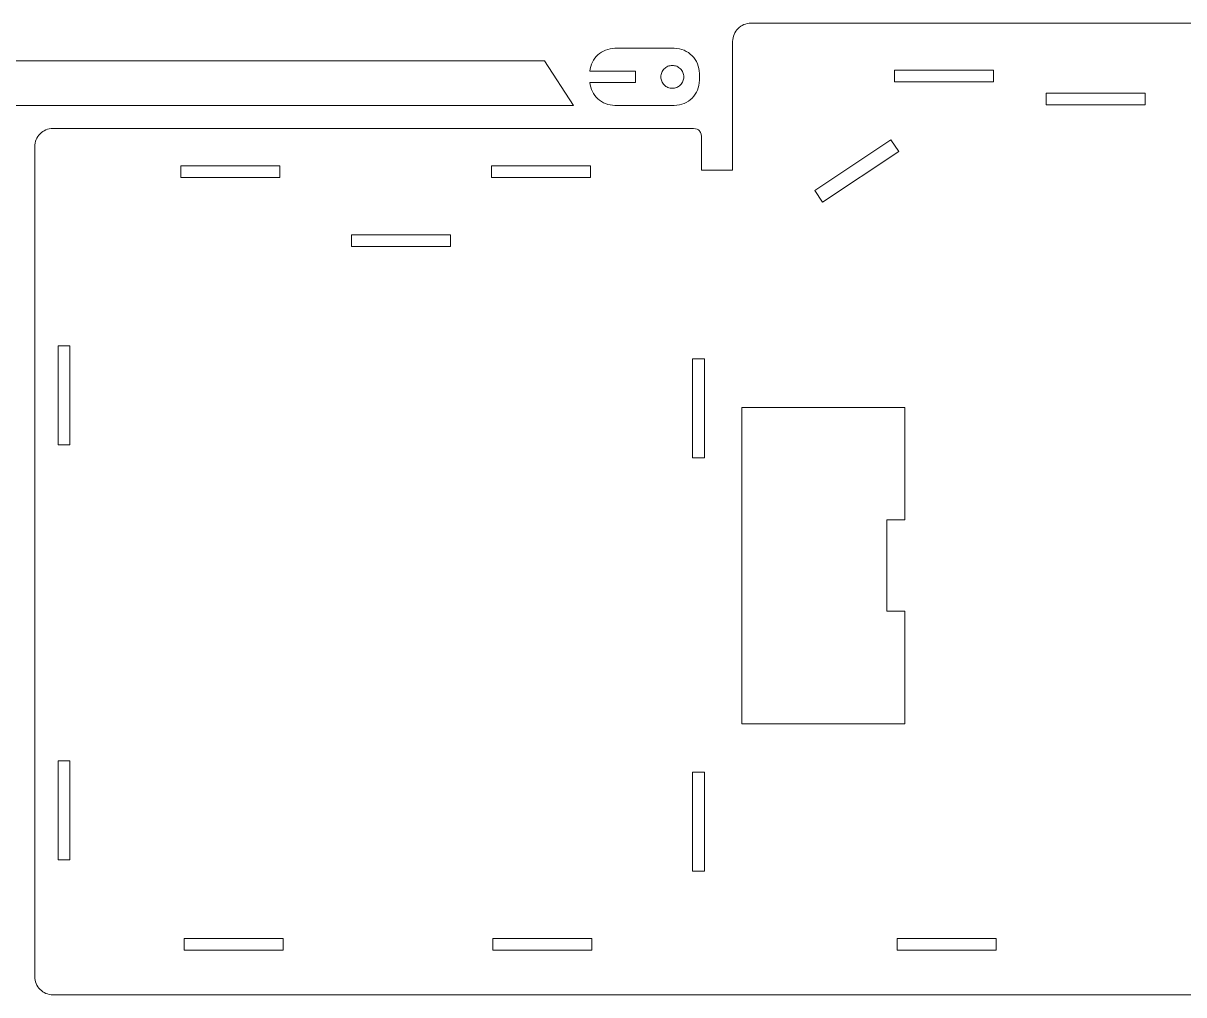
# Model space of a CAD drawing. Header units: millimetres. Extents: x -580 to 580, y -723 to 723.
# Drawn here: x -156.5 to 124.3, y -723.4 to -488.2 of the extents above; entities that cross this region are included whole.
import ezdxf

# ---------------------------------------------------------------- set-up
doc = ezdxf.new("R2010")
doc.units = ezdxf.units.MM
doc.header["$MEASUREMENT"] = 0
doc.layers.add('Camada 1', color=7, linetype='Continuous')

msp = doc.modelspace()

# ---------------------------------------------------------------- linework, layer by layer
at = {"layer": 'Camada 1', "color": 250, "lineweight": 9}
msp.add_open_spline([(19.5922, -488.1753), (19.5922, -488.1753), (189.637, -488.1753), (189.637, -488.1753), (189.637, -488.1753), (189.637, -488.1753), (190.0878, -488.1982), (190.0878, -488.1982), (190.0878, -488.1982), (190.0878, -488.1982), (190.5258, -488.2656), (190.5258, -488.2656), (190.5258, -488.2656), (190.5258, -488.2656), (190.949, -488.375), (190.949, -488.375), (190.949, -488.375), (190.949, -488.375), (191.355, -488.5244), (191.355, -488.5244), (191.355, -488.5244), (191.355, -488.5244), (191.7415, -488.7112), (191.7415, -488.7112), (191.7415, -488.7112), (191.7415, -488.7112), (192.1062, -488.9334), (192.1062, -488.9334), (192.1062, -488.9334), (192.1062, -488.9334), (192.4471, -489.1887), (192.4471, -489.1887), (192.4471, -489.1887), (192.4471, -489.1887), (192.7616, -489.4747), (192.7616, -489.4747), (192.7616, -489.4747), (192.7616, -489.4747), (193.0476, -489.7893), (193.0476, -489.7893), (193.0476, -489.7893), (193.0476, -489.7893), (193.3029, -490.1301), (193.3029, -490.1301), (193.3029, -490.1301), (193.3029, -490.1301), (193.5251, -490.4949), (193.5251, -490.4949), (193.5251, -490.4949), (193.5251, -490.4949), (193.7121, -490.8814), (193.7121, -490.8814), (193.7121, -490.8814), (193.7121, -490.8814), (193.8613, -491.2874), (193.8613, -491.2874), (193.8613, -491.2874), (193.8613, -491.2874), (193.9708, -491.7105), (193.9708, -491.7105), (193.9708, -491.7105), (193.9708, -491.7105), (194.0381, -492.1486), (194.0381, -492.1486), (194.0381, -492.1486), (194.0381, -492.1486), (194.0611, -492.5993), (194.0611, -492.5993), (194.0611, -492.5993), (194.0611, -492.5993), (194.0611, -718.9821), (194.0611, -718.9821), (194.0611, -718.9821), (194.0611, -718.9821), (194.0381, -719.433), (194.0381, -719.433), (194.0381, -719.433), (194.0381, -719.433), (193.9708, -719.8712), (193.9708, -719.8712), (193.9708, -719.8712), (193.9708, -719.8712), (193.8613, -720.2945), (193.8613, -720.2945), (193.8613, -720.2945), (193.8613, -720.2945), (193.7121, -720.7006), (193.7121, -720.7006), (193.7121, -720.7006), (193.7121, -720.7006), (193.5251, -721.0872), (193.5251, -721.0872), (193.5251, -721.0872), (193.5251, -721.0872), (193.3029, -721.452), (193.3029, -721.452), (193.3029, -721.452), (193.3029, -721.452), (193.0476, -721.7928), (193.0476, -721.7928), (193.0476, -721.7928), (193.0476, -721.7928), (192.7616, -722.1074), (192.7616, -722.1074), (192.7616, -722.1074), (192.7616, -722.1074), (192.4471, -722.3934), (192.4471, -722.3934), (192.4471, -722.3934), (192.4471, -722.3934), (192.1062, -722.6487), (192.1062, -722.6487), (192.1062, -722.6487), (192.1062, -722.6487), (191.7415, -722.8708), (191.7415, -722.8708), (191.7415, -722.8708), (191.7415, -722.8708), (191.355, -723.0577), (191.355, -723.0577), (191.355, -723.0577), (191.355, -723.0577), (190.949, -723.207), (190.949, -723.207), (190.949, -723.207), (190.949, -723.207), (190.5258, -723.3164), (190.5258, -723.3164), (190.5258, -723.3164), (190.5258, -723.3164), (190.0878, -723.3838), (190.0878, -723.3838), (190.0878, -723.3838), (190.0878, -723.3838), (189.637, -723.4066), (189.637, -723.4066), (189.637, -723.4066), (189.637, -723.4066), (-149.3006, -723.4066), (-149.3006, -723.4066), (-149.3006, -723.4066), (-149.3006, -723.4066), (-149.7513, -723.3838), (-149.7513, -723.3838), (-149.7513, -723.3838), (-149.7513, -723.3838), (-150.1894, -723.3164), (-150.1894, -723.3164), (-150.1894, -723.3164), (-150.1894, -723.3164), (-150.6125, -723.207), (-150.6125, -723.207), (-150.6125, -723.207), (-150.6125, -723.207), (-151.0184, -723.0577), (-151.0184, -723.0577), (-151.0184, -723.0577), (-151.0184, -723.0577), (-151.405, -722.8708), (-151.405, -722.8708), (-151.405, -722.8708), (-151.405, -722.8708), (-151.7698, -722.6487), (-151.7698, -722.6487), (-151.7698, -722.6487), (-151.7698, -722.6487), (-152.1106, -722.3934), (-152.1106, -722.3934), (-152.1106, -722.3934), (-152.1106, -722.3934), (-152.4252, -722.1074), (-152.4252, -722.1074), (-152.4252, -722.1074), (-152.4252, -722.1074), (-152.7112, -721.7928), (-152.7112, -721.7928), (-152.7112, -721.7928), (-152.7112, -721.7928), (-152.9665, -721.452), (-152.9665, -721.452), (-152.9665, -721.452), (-152.9665, -721.452), (-153.1887, -721.0872), (-153.1887, -721.0872), (-153.1887, -721.0872), (-153.1887, -721.0872), (-153.3755, -720.7006), (-153.3755, -720.7006), (-153.3755, -720.7006), (-153.3755, -720.7006), (-153.5249, -720.2945), (-153.5249, -720.2945), (-153.5249, -720.2945), (-153.5249, -720.2945), (-153.6343, -719.8712), (-153.6343, -719.8712), (-153.6343, -719.8712), (-153.6343, -719.8712), (-153.7017, -719.433), (-153.7017, -719.433), (-153.7017, -719.433), (-153.7017, -719.433), (-153.7246, -718.9821), (-153.7246, -718.9821), (-153.7246, -718.9821), (-153.7246, -718.9821), (-153.7246, -518.0864), (-153.7246, -518.0864), (-153.7246, -518.0864), (-153.7246, -518.0864), (-153.7017, -517.6356), (-153.7017, -517.6356), (-153.7017, -517.6356), (-153.7017, -517.6356), (-153.6343, -517.1973), (-153.6343, -517.1973), (-153.6343, -517.1973), (-153.6343, -517.1973), (-153.5249, -516.7741), (-153.5249, -516.7741), (-153.5249, -516.7741), (-153.5249, -516.7741), (-153.3755, -516.368), (-153.3755, -516.368), (-153.3755, -516.368), (-153.3755, -516.368), (-153.1887, -515.9814), (-153.1887, -515.9814), (-153.1887, -515.9814), (-153.1887, -515.9814), (-152.9665, -515.6166), (-152.9665, -515.6166), (-152.9665, -515.6166), (-152.9665, -515.6166), (-152.7112, -515.2757), (-152.7112, -515.2757), (-152.7112, -515.2757), (-152.7112, -515.2757), (-152.4252, -514.9612), (-152.4252, -514.9612), (-152.4252, -514.9612), (-152.4252, -514.9612), (-152.1106, -514.6752), (-152.1106, -514.6752), (-152.1106, -514.6752), (-152.1106, -514.6752), (-151.7698, -514.4198), (-151.7698, -514.4198), (-151.7698, -514.4198), (-151.7698, -514.4198), (-151.405, -514.1977), (-151.405, -514.1977), (-151.405, -514.1977), (-151.405, -514.1977), (-151.0184, -514.0109), (-151.0184, -514.0109), (-151.0184, -514.0109), (-151.0184, -514.0109), (-150.6125, -513.8616), (-150.6125, -513.8616), (-150.6125, -513.8616), (-150.6125, -513.8616), (-150.1894, -513.7522), (-150.1894, -513.7522), (-150.1894, -513.7522), (-150.1894, -513.7522), (-149.7513, -513.6848), (-149.7513, -513.6848), (-149.7513, -513.6848), (-149.7513, -513.6848), (-149.3006, -513.6619), (-149.3006, -513.6619), (-149.3006, -513.6619), (-149.3006, -513.6619), (5.1377, -513.6619), (5.1377, -513.6619), (5.1377, -513.6619), (5.1377, -513.6619), (5.6862, -513.6835), (5.6862, -513.6835), (5.6862, -513.6835), (5.6862, -513.6835), (6.1587, -513.7434), (6.1587, -513.7434), (6.1587, -513.7434), (6.1587, -513.7434), (6.5591, -513.8538), (6.5591, -513.8538), (6.5591, -513.8538), (6.5591, -513.8538), (6.7334, -513.9316), (6.7334, -513.9316), (6.7334, -513.9316), (6.7334, -513.9316), (6.8911, -514.0264), (6.8911, -514.0264), (6.8911, -514.0264), (6.8911, -514.0264), (7.0325, -514.1399), (7.0325, -514.1399), (7.0325, -514.1399), (7.0325, -514.1399), (7.1582, -514.2735), (7.1582, -514.2735), (7.1582, -514.2735), (7.1582, -514.2735), (7.2686, -514.4286), (7.2686, -514.4286), (7.2686, -514.4286), (7.2686, -514.4286), (7.3642, -514.6069), (7.3642, -514.6069), (7.3642, -514.6069), (7.3642, -514.6069), (7.4455, -514.8098), (7.4455, -514.8098), (7.4455, -514.8098), (7.4455, -514.8098), (7.5129, -515.0388), (7.5129, -515.0388), (7.5129, -515.0388), (7.5129, -515.0388), (7.6078, -515.581), (7.6078, -515.581), (7.6078, -515.581), (7.6078, -515.581), (7.6078, -523.7836), (7.6078, -523.7836), (7.6078, -523.7836), (7.6078, -523.7836), (15.1682, -523.7836), (15.1682, -523.7836), (15.1682, -523.7836), (15.1682, -523.7836), (15.1682, -492.5993), (15.1682, -492.5993), (15.1682, -492.5993), (15.1682, -492.5993), (15.1912, -492.1486), (15.1912, -492.1486), (15.1912, -492.1486), (15.1912, -492.1486), (15.2586, -491.7105), (15.2586, -491.7105), (15.2586, -491.7105), (15.2586, -491.7105), (15.368, -491.2874), (15.368, -491.2874), (15.368, -491.2874), (15.368, -491.2874), (15.5173, -490.8814), (15.5173, -490.8814), (15.5173, -490.8814), (15.5173, -490.8814), (15.7042, -490.4949), (15.7042, -490.4949), (15.7042, -490.4949), (15.7042, -490.4949), (15.9264, -490.1301), (15.9264, -490.1301), (15.9264, -490.1301), (15.9264, -490.1301), (16.1816, -489.7893), (16.1816, -489.7893), (16.1816, -489.7893), (16.1816, -489.7893), (16.4677, -489.4747), (16.4677, -489.4747), (16.4677, -489.4747), (16.4677, -489.4747), (16.7823, -489.1887), (16.7823, -489.1887), (16.7823, -489.1887), (16.7823, -489.1887), (17.1231, -488.9334), (17.1231, -488.9334), (17.1231, -488.9334), (17.1231, -488.9334), (17.4878, -488.7112), (17.4878, -488.7112), (17.4878, -488.7112), (17.4878, -488.7112), (17.8744, -488.5244), (17.8744, -488.5244), (17.8744, -488.5244), (17.8744, -488.5244), (18.2804, -488.375), (18.2804, -488.375), (18.2804, -488.375), (18.2804, -488.375), (18.7035, -488.2656), (18.7035, -488.2656), (18.7035, -488.2656), (18.7035, -488.2656), (19.1416, -488.1982), (19.1416, -488.1982), (19.1416, -488.1982), (19.1416, -488.1982), (19.5922, -488.1753), (19.5922, -488.1753), (19.5922, -488.1753), (19.5922, -488.1753), (19.5922, -488.1753), (19.5922, -488.1753)], degree=3, knots=[0, 0, 0, 0, 0.00980392, 0.00980392, 0.00980392, 0.00980392, 0.01960784, 0.01960784, 0.01960784, 0.01960784, 0.02941176, 0.02941176, 0.02941176, 0.02941176, 0.03921569, 0.03921569, 0.03921569, 0.03921569, 0.04901961, 0.04901961, 0.04901961, 0.04901961, 0.05882353, 0.05882353, 0.05882353, 0.05882353, 0.06862745, 0.06862745, 0.06862745, 0.06862745, 0.07843137, 0.07843137, 0.07843137, 0.07843137, 0.08823529, 0.08823529, 0.08823529, 0.08823529, 0.09803922, 0.09803922, 0.09803922, 0.09803922, 0.10784314, 0.10784314, 0.10784314, 0.10784314, 0.11764706, 0.11764706, 0.11764706, 0.11764706, 0.12745098, 0.12745098, 0.12745098, 0.12745098, 0.1372549, 0.1372549, 0.1372549, 0.1372549, 0.14705882, 0.14705882, 0.14705882, 0.14705882, 0.15686275, 0.15686275, 0.15686275, 0.15686275, 0.16666667, 0.16666667, 0.16666667, 0.16666667, 0.17647059, 0.17647059, 0.17647059, 0.17647059, 0.18627451, 0.18627451, 0.18627451, 0.18627451, 0.19607843, 0.19607843, 0.19607843, 0.19607843, 0.20588235, 0.20588235, 0.20588235, 0.20588235, 0.21568627, 0.21568627, 0.21568627, 0.21568627, 0.2254902, 0.2254902, 0.2254902, 0.2254902, 0.23529412, 0.23529412, 0.23529412, 0.23529412, 0.24509804, 0.24509804, 0.24509804, 0.24509804, 0.25490196, 0.25490196, 0.25490196, 0.25490196, 0.26470588, 0.26470588, 0.26470588, 0.26470588, 0.2745098, 0.2745098, 0.2745098, 0.2745098, 0.28431373, 0.28431373, 0.28431373, 0.28431373, 0.29411765, 0.29411765, 0.29411765, 0.29411765, 0.30392157, 0.30392157, 0.30392157, 0.30392157, 0.31372549, 0.31372549, 0.31372549, 0.31372549, 0.32352941, 0.32352941, 0.32352941, 0.32352941, 0.33333333, 0.33333333, 0.33333333, 0.33333333, 0.34313725, 0.34313725, 0.34313725, 0.34313725, 0.35294118, 0.35294118, 0.35294118, 0.35294118, 0.3627451, 0.3627451, 0.3627451, 0.3627451, 0.37254902, 0.37254902, 0.37254902, 0.37254902, 0.38235294, 0.38235294, 0.38235294, 0.38235294, 0.39215686, 0.39215686, 0.39215686, 0.39215686, 0.40196078, 0.40196078, 0.40196078, 0.40196078, 0.41176471, 0.41176471, 0.41176471, 0.41176471, 0.42156863, 0.42156863, 0.42156863, 0.42156863, 0.43137255, 0.43137255, 0.43137255, 0.43137255, 0.44117647, 0.44117647, 0.44117647, 0.44117647, 0.45098039, 0.45098039, 0.45098039, 0.45098039, 0.46078431, 0.46078431, 0.46078431, 0.46078431, 0.47058824, 0.47058824, 0.47058824, 0.47058824, 0.48039216, 0.48039216, 0.48039216, 0.48039216, 0.49019608, 0.49019608, 0.49019608, 0.49019608, 0.5, 0.5, 0.5, 0.5, 0.50980392, 0.50980392, 0.50980392, 0.50980392, 0.51960784, 0.51960784, 0.51960784, 0.51960784, 0.52941176, 0.52941176, 0.52941176, 0.52941176, 0.53921569, 0.53921569, 0.53921569, 0.53921569, 0.54901961, 0.54901961, 0.54901961, 0.54901961, 0.55882353, 0.55882353, 0.55882353, 0.55882353, 0.56862745, 0.56862745, 0.56862745, 0.56862745, 0.57843137, 0.57843137, 0.57843137, 0.57843137, 0.58823529, 0.58823529, 0.58823529, 0.58823529, 0.59803922, 0.59803922, 0.59803922, 0.59803922, 0.60784314, 0.60784314, 0.60784314, 0.60784314, 0.61764706, 0.61764706, 0.61764706, 0.61764706, 0.62745098, 0.62745098, 0.62745098, 0.62745098, 0.6372549, 0.6372549, 0.6372549, 0.6372549, 0.64705882, 0.64705882, 0.64705882, 0.64705882, 0.65686275, 0.65686275, 0.65686275, 0.65686275, 0.66666667, 0.66666667, 0.66666667, 0.66666667, 0.67647059, 0.67647059, 0.67647059, 0.67647059, 0.68627451, 0.68627451, 0.68627451, 0.68627451, 0.69607843, 0.69607843, 0.69607843, 0.69607843, 0.70588235, 0.70588235, 0.70588235, 0.70588235, 0.71568627, 0.71568627, 0.71568627, 0.71568627, 0.7254902, 0.7254902, 0.7254902, 0.7254902, 0.73529412, 0.73529412, 0.73529412, 0.73529412, 0.74509804, 0.74509804, 0.74509804, 0.74509804, 0.75490196, 0.75490196, 0.75490196, 0.75490196, 0.76470588, 0.76470588, 0.76470588, 0.76470588, 0.7745098, 0.7745098, 0.7745098, 0.7745098, 0.78431373, 0.78431373, 0.78431373, 0.78431373, 0.79411765, 0.79411765, 0.79411765, 0.79411765, 0.80392157, 0.80392157, 0.80392157, 0.80392157, 0.81372549, 0.81372549, 0.81372549, 0.81372549, 0.82352941, 0.82352941, 0.82352941, 0.82352941, 0.83333333, 0.83333333, 0.83333333, 0.83333333, 0.84313725, 0.84313725, 0.84313725, 0.84313725, 0.85294118, 0.85294118, 0.85294118, 0.85294118, 0.8627451, 0.8627451, 0.8627451, 0.8627451, 0.87254902, 0.87254902, 0.87254902, 0.87254902, 0.88235294, 0.88235294, 0.88235294, 0.88235294, 0.89215686, 0.89215686, 0.89215686, 0.89215686, 0.90196078, 0.90196078, 0.90196078, 0.90196078, 0.91176471, 0.91176471, 0.91176471, 0.91176471, 0.92156863, 0.92156863, 0.92156863, 0.92156863, 0.93137255, 0.93137255, 0.93137255, 0.93137255, 0.94117647, 0.94117647, 0.94117647, 0.94117647, 0.95098039, 0.95098039, 0.95098039, 0.95098039, 0.96078431, 0.96078431, 0.96078431, 0.96078431, 0.97058824, 0.97058824, 0.97058824, 0.97058824, 0.98039216, 0.98039216, 0.98039216, 0.98039216, 1, 1, 1, 1], dxfattribs=at)
at = {"layer": 'Camada 1', "color": 240, "lineweight": 9}
for points, knots in [([(7.1347, -502.001), (7.1347, -502.001), (7.1347, -500.3418), (7.1347, -500.3418), (7.1347, -500.3418), (7.1347, -500.3418), (7.1032, -499.7221), (7.1032, -499.7221), (7.1032, -499.7221), (7.1032, -499.7221), (7.0105, -499.1197), (7.0105, -499.1197), (7.0105, -499.1197), (7.0105, -499.1197), (6.86, -498.5379), (6.86, -498.5379), (6.86, -498.5379), (6.86, -498.5379), (6.6547, -497.9796), (6.6547, -497.9796), (6.6547, -497.9796), (6.6547, -497.9796), (6.3976, -497.4481), (6.3976, -497.4481), (6.3976, -497.4481), (6.3976, -497.4481), (6.0921, -496.9464), (6.0921, -496.9464), (6.0921, -496.9464), (6.0921, -496.9464), (5.741, -496.4778), (5.741, -496.4778), (5.741, -496.4778), (5.741, -496.4778), (5.3476, -496.0451), (5.3476, -496.0451), (5.3476, -496.0451), (5.3476, -496.0451), (4.915, -495.6518), (4.915, -495.6518), (4.915, -495.6518), (4.915, -495.6518), (4.4463, -495.3008), (4.4463, -495.3008), (4.4463, -495.3008), (4.4463, -495.3008), (3.9447, -494.9951), (3.9447, -494.9951), (3.9447, -494.9951), (3.9447, -494.9951), (3.4132, -494.738), (3.4132, -494.738), (3.4132, -494.738), (3.4132, -494.738), (2.8549, -494.5327), (2.8549, -494.5327), (2.8549, -494.5327), (2.8549, -494.5327), (2.273, -494.3822), (2.273, -494.3822), (2.273, -494.3822), (2.273, -494.3822), (1.6707, -494.2897), (1.6707, -494.2897), (1.6707, -494.2897), (1.6707, -494.2897), (1.0509, -494.258), (1.0509, -494.258), (1.0509, -494.258), (1.0509, -494.258), (-13.3289, -494.258), (-13.3289, -494.258), (-13.3289, -494.258), (-13.3289, -494.258), (-13.9145, -494.2862), (-13.9145, -494.2862), (-13.9145, -494.2862), (-13.9145, -494.2862), (-14.4848, -494.3689), (-14.4848, -494.3689), (-14.4848, -494.3689), (-14.4848, -494.3689), (-15.0372, -494.5037), (-15.0372, -494.5037), (-15.0372, -494.5037), (-15.0372, -494.5037), (-15.5688, -494.6878), (-15.5688, -494.6878), (-15.5688, -494.6878), (-15.5688, -494.6878), (-16.0773, -494.9186), (-16.0773, -494.9186), (-16.0773, -494.9186), (-16.0773, -494.9186), (-16.5599, -495.1934), (-16.5599, -495.1934), (-16.5599, -495.1934), (-16.5599, -495.1934), (-17.0141, -495.5097), (-17.0141, -495.5097), (-17.0141, -495.5097), (-17.0141, -495.5097), (-17.4371, -495.8649), (-17.4371, -495.8649), (-17.4371, -495.8649), (-17.4371, -495.8649), (-17.8265, -496.2562), (-17.8265, -496.2562), (-17.8265, -496.2562), (-17.8265, -496.2562), (-18.1795, -496.6811), (-18.1795, -496.6811), (-18.1795, -496.6811), (-18.1795, -496.6811), (-18.4936, -497.137), (-18.4936, -497.137), (-18.4936, -497.137), (-18.4936, -497.137), (-18.766, -497.6213), (-18.766, -497.6213), (-18.766, -497.6213), (-18.766, -497.6213), (-18.9941, -498.1311), (-18.9941, -498.1311), (-18.9941, -498.1311), (-18.9941, -498.1311), (-19.1755, -498.6641), (-19.1755, -498.6641), (-19.1755, -498.6641), (-19.1755, -498.6641), (-19.3074, -499.2175), (-19.3074, -499.2175), (-19.3074, -499.2175), (-19.3074, -499.2175), (-19.3873, -499.7887), (-19.3873, -499.7887), (-19.3873, -499.7887), (-19.3873, -499.7887), (-8.3341, -499.7887), (-8.3341, -499.7887), (-8.3341, -499.7887), (-8.3341, -499.7887), (-8.3341, -502.5541), (-8.3341, -502.5541), (-8.3341, -502.5541), (-8.3341, -502.5541), (-19.3873, -502.5541), (-19.3873, -502.5541), (-19.3873, -502.5541), (-19.3873, -502.5541), (-19.3074, -503.1253), (-19.3074, -503.1253), (-19.3074, -503.1253), (-19.3074, -503.1253), (-19.1755, -503.6788), (-19.1755, -503.6788), (-19.1755, -503.6788), (-19.1755, -503.6788), (-18.9941, -504.2117), (-18.9941, -504.2117), (-18.9941, -504.2117), (-18.9941, -504.2117), (-18.766, -504.7217), (-18.766, -504.7217), (-18.766, -504.7217), (-18.766, -504.7217), (-18.4936, -505.2059), (-18.4936, -505.2059), (-18.4936, -505.2059), (-18.4936, -505.2059), (-18.1795, -505.6617), (-18.1795, -505.6617), (-18.1795, -505.6617), (-18.1795, -505.6617), (-17.8265, -506.0866), (-17.8265, -506.0866), (-17.8265, -506.0866), (-17.8265, -506.0866), (-17.4371, -506.478), (-17.4371, -506.478), (-17.4371, -506.478), (-17.4371, -506.478), (-17.0141, -506.8332), (-17.0141, -506.8332), (-17.0141, -506.8332), (-17.0141, -506.8332), (-16.5599, -507.1495), (-16.5599, -507.1495), (-16.5599, -507.1495), (-16.5599, -507.1495), (-16.0773, -507.4243), (-16.0773, -507.4243), (-16.0773, -507.4243), (-16.0773, -507.4243), (-15.5688, -507.6551), (-15.5688, -507.6551), (-15.5688, -507.6551), (-15.5688, -507.6551), (-15.0372, -507.8391), (-15.0372, -507.8391), (-15.0372, -507.8391), (-15.0372, -507.8391), (-14.4848, -507.9739), (-14.4848, -507.9739), (-14.4848, -507.9739), (-14.4848, -507.9739), (-13.9145, -508.0567), (-13.9145, -508.0567), (-13.9145, -508.0567), (-13.9145, -508.0567), (-13.3289, -508.0848), (-13.3289, -508.0848), (-13.3289, -508.0848), (-13.3289, -508.0848), (1.0509, -508.0848), (1.0509, -508.0848), (1.0509, -508.0848), (1.0509, -508.0848), (1.6707, -508.0533), (1.6707, -508.0533), (1.6707, -508.0533), (1.6707, -508.0533), (2.273, -507.9606), (2.273, -507.9606), (2.273, -507.9606), (2.273, -507.9606), (2.8549, -507.8101), (2.8549, -507.8101), (2.8549, -507.8101), (2.8549, -507.8101), (3.4132, -507.6047), (3.4132, -507.6047), (3.4132, -507.6047), (3.4132, -507.6047), (3.9447, -507.3477), (3.9447, -507.3477), (3.9447, -507.3477), (3.9447, -507.3477), (4.4463, -507.0422), (4.4463, -507.0422), (4.4463, -507.0422), (4.4463, -507.0422), (4.915, -506.6911), (4.915, -506.6911), (4.915, -506.6911), (4.915, -506.6911), (5.3476, -506.2977), (5.3476, -506.2977), (5.3476, -506.2977), (5.3476, -506.2977), (5.741, -505.8651), (5.741, -505.8651), (5.741, -505.8651), (5.741, -505.8651), (6.0921, -505.3964), (6.0921, -505.3964), (6.0921, -505.3964), (6.0921, -505.3964), (6.3976, -504.8948), (6.3976, -504.8948), (6.3976, -504.8948), (6.3976, -504.8948), (6.6547, -504.3633), (6.6547, -504.3633), (6.6547, -504.3633), (6.6547, -504.3633), (6.86, -503.805), (6.86, -503.805), (6.86, -503.805), (6.86, -503.805), (7.0105, -503.2231), (7.0105, -503.2231), (7.0105, -503.2231), (7.0105, -503.2231), (7.1032, -502.6207), (7.1032, -502.6207), (7.1032, -502.6207), (7.1032, -502.6207), (7.1347, -502.001), (7.1347, -502.001), (7.1347, -502.001), (7.1347, -502.001), (7.1347, -502.001), (7.1347, -502.001)], [0, 0, 0, 0, 0.01388889, 0.01388889, 0.01388889, 0.01388889, 0.02777778, 0.02777778, 0.02777778, 0.02777778, 0.04166667, 0.04166667, 0.04166667, 0.04166667, 0.05555556, 0.05555556, 0.05555556, 0.05555556, 0.06944444, 0.06944444, 0.06944444, 0.06944444, 0.08333333, 0.08333333, 0.08333333, 0.08333333, 0.09722222, 0.09722222, 0.09722222, 0.09722222, 0.11111111, 0.11111111, 0.11111111, 0.11111111, 0.125, 0.125, 0.125, 0.125, 0.13888889, 0.13888889, 0.13888889, 0.13888889, 0.15277778, 0.15277778, 0.15277778, 0.15277778, 0.16666667, 0.16666667, 0.16666667, 0.16666667, 0.18055556, 0.18055556, 0.18055556, 0.18055556, 0.19444444, 0.19444444, 0.19444444, 0.19444444, 0.20833333, 0.20833333, 0.20833333, 0.20833333, 0.22222222, 0.22222222, 0.22222222, 0.22222222, 0.23611111, 0.23611111, 0.23611111, 0.23611111, 0.25, 0.25, 0.25, 0.25, 0.26388889, 0.26388889, 0.26388889, 0.26388889, 0.27777778, 0.27777778, 0.27777778, 0.27777778, 0.29166667, 0.29166667, 0.29166667, 0.29166667, 0.30555556, 0.30555556, 0.30555556, 0.30555556, 0.31944444, 0.31944444, 0.31944444, 0.31944444, 0.33333333, 0.33333333, 0.33333333, 0.33333333, 0.34722222, 0.34722222, 0.34722222, 0.34722222, 0.36111111, 0.36111111, 0.36111111, 0.36111111, 0.375, 0.375, 0.375, 0.375, 0.38888889, 0.38888889, 0.38888889, 0.38888889, 0.40277778, 0.40277778, 0.40277778, 0.40277778, 0.41666667, 0.41666667, 0.41666667, 0.41666667, 0.43055556, 0.43055556, 0.43055556, 0.43055556, 0.44444444, 0.44444444, 0.44444444, 0.44444444, 0.45833333, 0.45833333, 0.45833333, 0.45833333, 0.47222222, 0.47222222, 0.47222222, 0.47222222, 0.48611111, 0.48611111, 0.48611111, 0.48611111, 0.5, 0.5, 0.5, 0.5, 0.51388889, 0.51388889, 0.51388889, 0.51388889, 0.52777778, 0.52777778, 0.52777778, 0.52777778, 0.54166667, 0.54166667, 0.54166667, 0.54166667, 0.55555556, 0.55555556, 0.55555556, 0.55555556, 0.56944444, 0.56944444, 0.56944444, 0.56944444, 0.58333333, 0.58333333, 0.58333333, 0.58333333, 0.59722222, 0.59722222, 0.59722222, 0.59722222, 0.61111111, 0.61111111, 0.61111111, 0.61111111, 0.625, 0.625, 0.625, 0.625, 0.63888889, 0.63888889, 0.63888889, 0.63888889, 0.65277778, 0.65277778, 0.65277778, 0.65277778, 0.66666667, 0.66666667, 0.66666667, 0.66666667, 0.68055556, 0.68055556, 0.68055556, 0.68055556, 0.69444444, 0.69444444, 0.69444444, 0.69444444, 0.70833333, 0.70833333, 0.70833333, 0.70833333, 0.72222222, 0.72222222, 0.72222222, 0.72222222, 0.73611111, 0.73611111, 0.73611111, 0.73611111, 0.75, 0.75, 0.75, 0.75, 0.76388889, 0.76388889, 0.76388889, 0.76388889, 0.77777778, 0.77777778, 0.77777778, 0.77777778, 0.79166667, 0.79166667, 0.79166667, 0.79166667, 0.80555556, 0.80555556, 0.80555556, 0.80555556, 0.81944444, 0.81944444, 0.81944444, 0.81944444, 0.83333333, 0.83333333, 0.83333333, 0.83333333, 0.84722222, 0.84722222, 0.84722222, 0.84722222, 0.86111111, 0.86111111, 0.86111111, 0.86111111, 0.875, 0.875, 0.875, 0.875, 0.88888889, 0.88888889, 0.88888889, 0.88888889, 0.90277778, 0.90277778, 0.90277778, 0.90277778, 0.91666667, 0.91666667, 0.91666667, 0.91666667, 0.93055556, 0.93055556, 0.93055556, 0.93055556, 0.94444444, 0.94444444, 0.94444444, 0.94444444, 0.95833333, 0.95833333, 0.95833333, 0.95833333, 0.97222222, 0.97222222, 0.97222222, 0.97222222, 1, 1, 1, 1]), ([(-30.3224, -497.2562), (-30.3224, -497.2562), (-194.7022, -497.2562), (-194.7022, -497.2562), (-194.7022, -497.2562), (-194.7022, -497.2562), (-187.7102, -508.0848), (-187.7102, -508.0848), (-187.7102, -508.0848), (-187.7102, -508.0848), (-23.3139, -508.0848), (-23.3139, -508.0848), (-23.3139, -508.0848), (-23.3139, -508.0848), (-30.3224, -497.2562), (-30.3224, -497.2562), (-30.3224, -497.2562), (-30.3224, -497.2562), (-30.3224, -497.2562), (-30.3224, -497.2562)], [0, 0, 0, 0, 0.16666667, 0.16666667, 0.16666667, 0.16666667, 0.33333333, 0.33333333, 0.33333333, 0.33333333, 0.5, 0.5, 0.5, 0.5, 0.66666667, 0.66666667, 0.66666667, 0.66666667, 1, 1, 1, 1]), ([(-2.1973, -501.1714), (-2.1973, -501.1714), (-2.1837, -501.4447), (-2.1837, -501.4447), (-2.1837, -501.4447), (-2.1837, -501.4447), (-2.1436, -501.7134), (-2.1436, -501.7134), (-2.1436, -501.7134), (-2.1436, -501.7134), (-2.0777, -501.9757), (-2.0777, -501.9757), (-2.0777, -501.9757), (-2.0777, -501.9757), (-1.9867, -502.2297), (-1.9867, -502.2297), (-1.9867, -502.2297), (-1.9867, -502.2297), (-1.8714, -502.4736), (-1.8714, -502.4736), (-1.8714, -502.4736), (-1.8714, -502.4736), (-1.7326, -502.7056), (-1.7326, -502.7056), (-1.7326, -502.7056), (-1.7326, -502.7056), (-1.571, -502.924), (-1.571, -502.924), (-1.571, -502.924), (-1.571, -502.924), (-1.3873, -503.1268), (-1.3873, -503.1268), (-1.3873, -503.1268), (-1.3873, -503.1268), (-1.1844, -503.3104), (-1.1844, -503.3104), (-1.1844, -503.3104), (-1.1844, -503.3104), (-0.9661, -503.4722), (-0.9661, -503.4722), (-0.9661, -503.4722), (-0.9661, -503.4722), (-0.734, -503.611), (-0.734, -503.611), (-0.734, -503.611), (-0.734, -503.611), (-0.4901, -503.7262), (-0.4901, -503.7262), (-0.4901, -503.7262), (-0.4901, -503.7262), (-0.2362, -503.8172), (-0.2362, -503.8172), (-0.2362, -503.8172), (-0.2362, -503.8172), (0.0261, -503.8831), (0.0261, -503.8831), (0.0261, -503.8831), (0.0261, -503.8831), (0.2948, -503.9232), (0.2948, -503.9232), (0.2948, -503.9232), (0.2948, -503.9232), (0.5681, -503.9368), (0.5681, -503.9368), (0.5681, -503.9368), (0.5681, -503.9368), (0.8414, -503.9232), (0.8414, -503.9232), (0.8414, -503.9232), (0.8414, -503.9232), (1.1101, -503.8831), (1.1101, -503.8831), (1.1101, -503.8831), (1.1101, -503.8831), (1.3724, -503.8172), (1.3724, -503.8172), (1.3724, -503.8172), (1.3724, -503.8172), (1.6264, -503.7262), (1.6264, -503.7262), (1.6264, -503.7262), (1.6264, -503.7262), (1.8703, -503.611), (1.8703, -503.611), (1.8703, -503.611), (1.8703, -503.611), (2.1023, -503.4722), (2.1023, -503.4722), (2.1023, -503.4722), (2.1023, -503.4722), (2.3207, -503.3104), (2.3207, -503.3104), (2.3207, -503.3104), (2.3207, -503.3104), (2.5236, -503.1268), (2.5236, -503.1268), (2.5236, -503.1268), (2.5236, -503.1268), (2.7072, -502.924), (2.7072, -502.924), (2.7072, -502.924), (2.7072, -502.924), (2.8689, -502.7056), (2.8689, -502.7056), (2.8689, -502.7056), (2.8689, -502.7056), (3.0077, -502.4736), (3.0077, -502.4736), (3.0077, -502.4736), (3.0077, -502.4736), (3.123, -502.2297), (3.123, -502.2297), (3.123, -502.2297), (3.123, -502.2297), (3.214, -501.9757), (3.214, -501.9757), (3.214, -501.9757), (3.214, -501.9757), (3.2799, -501.7134), (3.2799, -501.7134), (3.2799, -501.7134), (3.2799, -501.7134), (3.32, -501.4447), (3.32, -501.4447), (3.32, -501.4447), (3.32, -501.4447), (3.3334, -501.1714), (3.3334, -501.1714), (3.3334, -501.1714), (3.3334, -501.1714), (3.32, -500.8981), (3.32, -500.8981), (3.32, -500.8981), (3.32, -500.8981), (3.2799, -500.6294), (3.2799, -500.6294), (3.2799, -500.6294), (3.2799, -500.6294), (3.214, -500.3672), (3.214, -500.3672), (3.214, -500.3672), (3.214, -500.3672), (3.123, -500.1132), (3.123, -500.1132), (3.123, -500.1132), (3.123, -500.1132), (3.0077, -499.8692), (3.0077, -499.8692), (3.0077, -499.8692), (3.0077, -499.8692), (2.8689, -499.6372), (2.8689, -499.6372), (2.8689, -499.6372), (2.8689, -499.6372), (2.7072, -499.4187), (2.7072, -499.4187), (2.7072, -499.4187), (2.7072, -499.4187), (2.5236, -499.216), (2.5236, -499.216), (2.5236, -499.216), (2.5236, -499.216), (2.3207, -499.0323), (2.3207, -499.0323), (2.3207, -499.0323), (2.3207, -499.0323), (2.1023, -498.8707), (2.1023, -498.8707), (2.1023, -498.8707), (2.1023, -498.8707), (1.8703, -498.7318), (1.8703, -498.7318), (1.8703, -498.7318), (1.8703, -498.7318), (1.6264, -498.6166), (1.6264, -498.6166), (1.6264, -498.6166), (1.6264, -498.6166), (1.3724, -498.5256), (1.3724, -498.5256), (1.3724, -498.5256), (1.3724, -498.5256), (1.1101, -498.4597), (1.1101, -498.4597), (1.1101, -498.4597), (1.1101, -498.4597), (0.8414, -498.4196), (0.8414, -498.4196), (0.8414, -498.4196), (0.8414, -498.4196), (0.5681, -498.4061), (0.5681, -498.4061), (0.5681, -498.4061), (0.5681, -498.4061), (0.2948, -498.4196), (0.2948, -498.4196), (0.2948, -498.4196), (0.2948, -498.4196), (0.0261, -498.4597), (0.0261, -498.4597), (0.0261, -498.4597), (0.0261, -498.4597), (-0.2362, -498.5256), (-0.2362, -498.5256), (-0.2362, -498.5256), (-0.2362, -498.5256), (-0.4901, -498.6166), (-0.4901, -498.6166), (-0.4901, -498.6166), (-0.4901, -498.6166), (-0.734, -498.7318), (-0.734, -498.7318), (-0.734, -498.7318), (-0.734, -498.7318), (-0.9661, -498.8707), (-0.9661, -498.8707), (-0.9661, -498.8707), (-0.9661, -498.8707), (-1.1844, -499.0323), (-1.1844, -499.0323), (-1.1844, -499.0323), (-1.1844, -499.0323), (-1.3873, -499.216), (-1.3873, -499.216), (-1.3873, -499.216), (-1.3873, -499.216), (-1.571, -499.4187), (-1.571, -499.4187), (-1.571, -499.4187), (-1.571, -499.4187), (-1.7326, -499.6372), (-1.7326, -499.6372), (-1.7326, -499.6372), (-1.7326, -499.6372), (-1.8714, -499.8692), (-1.8714, -499.8692), (-1.8714, -499.8692), (-1.8714, -499.8692), (-1.9867, -500.1132), (-1.9867, -500.1132), (-1.9867, -500.1132), (-1.9867, -500.1132), (-2.0777, -500.3672), (-2.0777, -500.3672), (-2.0777, -500.3672), (-2.0777, -500.3672), (-2.1436, -500.6294), (-2.1436, -500.6294), (-2.1436, -500.6294), (-2.1436, -500.6294), (-2.1837, -500.8981), (-2.1837, -500.8981), (-2.1837, -500.8981), (-2.1837, -500.8981), (-2.1973, -501.1714), (-2.1973, -501.1714), (-2.1973, -501.1714), (-2.1973, -501.1714), (-2.1973, -501.1714), (-2.1973, -501.1714)], [0, 0, 0, 0, 0.01515152, 0.01515152, 0.01515152, 0.01515152, 0.03030303, 0.03030303, 0.03030303, 0.03030303, 0.04545455, 0.04545455, 0.04545455, 0.04545455, 0.06060606, 0.06060606, 0.06060606, 0.06060606, 0.07575758, 0.07575758, 0.07575758, 0.07575758, 0.09090909, 0.09090909, 0.09090909, 0.09090909, 0.10606061, 0.10606061, 0.10606061, 0.10606061, 0.12121212, 0.12121212, 0.12121212, 0.12121212, 0.13636364, 0.13636364, 0.13636364, 0.13636364, 0.15151515, 0.15151515, 0.15151515, 0.15151515, 0.16666667, 0.16666667, 0.16666667, 0.16666667, 0.18181818, 0.18181818, 0.18181818, 0.18181818, 0.1969697, 0.1969697, 0.1969697, 0.1969697, 0.21212121, 0.21212121, 0.21212121, 0.21212121, 0.22727273, 0.22727273, 0.22727273, 0.22727273, 0.24242424, 0.24242424, 0.24242424, 0.24242424, 0.25757576, 0.25757576, 0.25757576, 0.25757576, 0.27272727, 0.27272727, 0.27272727, 0.27272727, 0.28787879, 0.28787879, 0.28787879, 0.28787879, 0.3030303, 0.3030303, 0.3030303, 0.3030303, 0.31818182, 0.31818182, 0.31818182, 0.31818182, 0.33333333, 0.33333333, 0.33333333, 0.33333333, 0.34848485, 0.34848485, 0.34848485, 0.34848485, 0.36363636, 0.36363636, 0.36363636, 0.36363636, 0.37878788, 0.37878788, 0.37878788, 0.37878788, 0.39393939, 0.39393939, 0.39393939, 0.39393939, 0.40909091, 0.40909091, 0.40909091, 0.40909091, 0.42424242, 0.42424242, 0.42424242, 0.42424242, 0.43939394, 0.43939394, 0.43939394, 0.43939394, 0.45454545, 0.45454545, 0.45454545, 0.45454545, 0.46969697, 0.46969697, 0.46969697, 0.46969697, 0.48484848, 0.48484848, 0.48484848, 0.48484848, 0.5, 0.5, 0.5, 0.5, 0.51515152, 0.51515152, 0.51515152, 0.51515152, 0.53030303, 0.53030303, 0.53030303, 0.53030303, 0.54545455, 0.54545455, 0.54545455, 0.54545455, 0.56060606, 0.56060606, 0.56060606, 0.56060606, 0.57575758, 0.57575758, 0.57575758, 0.57575758, 0.59090909, 0.59090909, 0.59090909, 0.59090909, 0.60606061, 0.60606061, 0.60606061, 0.60606061, 0.62121212, 0.62121212, 0.62121212, 0.62121212, 0.63636364, 0.63636364, 0.63636364, 0.63636364, 0.65151515, 0.65151515, 0.65151515, 0.65151515, 0.66666667, 0.66666667, 0.66666667, 0.66666667, 0.68181818, 0.68181818, 0.68181818, 0.68181818, 0.6969697, 0.6969697, 0.6969697, 0.6969697, 0.71212121, 0.71212121, 0.71212121, 0.71212121, 0.72727273, 0.72727273, 0.72727273, 0.72727273, 0.74242424, 0.74242424, 0.74242424, 0.74242424, 0.75757576, 0.75757576, 0.75757576, 0.75757576, 0.77272727, 0.77272727, 0.77272727, 0.77272727, 0.78787879, 0.78787879, 0.78787879, 0.78787879, 0.8030303, 0.8030303, 0.8030303, 0.8030303, 0.81818182, 0.81818182, 0.81818182, 0.81818182, 0.83333333, 0.83333333, 0.83333333, 0.83333333, 0.84848485, 0.84848485, 0.84848485, 0.84848485, 0.86363636, 0.86363636, 0.86363636, 0.86363636, 0.87878788, 0.87878788, 0.87878788, 0.87878788, 0.89393939, 0.89393939, 0.89393939, 0.89393939, 0.90909091, 0.90909091, 0.90909091, 0.90909091, 0.92424242, 0.92424242, 0.92424242, 0.92424242, 0.93939394, 0.93939394, 0.93939394, 0.93939394, 0.95454545, 0.95454545, 0.95454545, 0.95454545, 0.96969697, 0.96969697, 0.96969697, 0.96969697, 1, 1, 1, 1]), ([(78.2645, -499.549), (78.2645, -499.549), (78.2645, -502.4065), (78.2645, -502.4065), (78.2645, -502.4065), (78.2645, -502.4065), (54.2981, -502.4065), (54.2981, -502.4065), (54.2981, -502.4065), (54.2981, -502.4065), (54.2981, -499.549), (54.2981, -499.549), (54.2981, -499.549), (54.2981, -499.549), (78.2645, -499.549), (78.2645, -499.549), (78.2645, -499.549), (78.2645, -499.549), (78.2645, -499.549), (78.2645, -499.549)], [0, 0, 0, 0, 0.16666667, 0.16666667, 0.16666667, 0.16666667, 0.33333333, 0.33333333, 0.33333333, 0.33333333, 0.5, 0.5, 0.5, 0.5, 0.66666667, 0.66666667, 0.66666667, 0.66666667, 1, 1, 1, 1]), ([(91.0154, -507.9632), (91.0154, -507.9632), (114.9818, -507.9632), (114.9818, -507.9632), (114.9818, -507.9632), (114.9818, -507.9632), (114.9818, -505.1057), (114.9818, -505.1057), (114.9818, -505.1057), (114.9818, -505.1057), (91.0154, -505.1057), (91.0154, -505.1057), (91.0154, -505.1057), (91.0154, -505.1057), (91.0154, -507.9632), (91.0154, -507.9632), (91.0154, -507.9632), (91.0154, -507.9632), (91.0154, -507.9632), (91.0154, -507.9632)], [0, 0, 0, 0, 0.16666667, 0.16666667, 0.16666667, 0.16666667, 0.33333333, 0.33333333, 0.33333333, 0.33333333, 0.5, 0.5, 0.5, 0.5, 0.66666667, 0.66666667, 0.66666667, 0.66666667, 1, 1, 1, 1]), ([(35.0445, -528.6578), (35.0445, -528.6578), (53.4462, -516.3774), (53.4462, -516.3774), (53.4462, -516.3774), (53.4462, -516.3774), (55.3497, -519.2307), (55.3497, -519.2307), (55.3497, -519.2307), (55.3497, -519.2307), (36.9485, -531.5111), (36.9485, -531.5111), (36.9485, -531.5111), (36.9485, -531.5111), (35.0445, -528.6578), (35.0445, -528.6578), (35.0445, -528.6578), (35.0445, -528.6578), (35.0445, -528.6578), (35.0445, -528.6578)], [0, 0, 0, 0, 0.16666667, 0.16666667, 0.16666667, 0.16666667, 0.33333333, 0.33333333, 0.33333333, 0.33333333, 0.5, 0.5, 0.5, 0.5, 0.66666667, 0.66666667, 0.66666667, 0.66666667, 1, 1, 1, 1]), ([(-94.4091, -522.6734), (-94.4091, -522.6734), (-94.4091, -525.5309), (-94.4091, -525.5309), (-94.4091, -525.5309), (-94.4091, -525.5309), (-118.3755, -525.5309), (-118.3755, -525.5309), (-118.3755, -525.5309), (-118.3755, -525.5309), (-118.3755, -522.6734), (-118.3755, -522.6734), (-118.3755, -522.6734), (-118.3755, -522.6734), (-94.4091, -522.6734), (-94.4091, -522.6734), (-94.4091, -522.6734), (-94.4091, -522.6734), (-94.4091, -522.6734), (-94.4091, -522.6734)], [0, 0, 0, 0, 0.16666667, 0.16666667, 0.16666667, 0.16666667, 0.33333333, 0.33333333, 0.33333333, 0.33333333, 0.5, 0.5, 0.5, 0.5, 0.66666667, 0.66666667, 0.66666667, 0.66666667, 1, 1, 1, 1]), ([(-19.2429, -522.6734), (-19.2429, -522.6734), (-19.2429, -525.5309), (-19.2429, -525.5309), (-19.2429, -525.5309), (-19.2429, -525.5309), (-43.2093, -525.5309), (-43.2093, -525.5309), (-43.2093, -525.5309), (-43.2093, -525.5309), (-43.2093, -522.6734), (-43.2093, -522.6734), (-43.2093, -522.6734), (-43.2093, -522.6734), (-19.2429, -522.6734), (-19.2429, -522.6734), (-19.2429, -522.6734), (-19.2429, -522.6734), (-19.2429, -522.6734), (-19.2429, -522.6734)], [0, 0, 0, 0, 0.16666667, 0.16666667, 0.16666667, 0.16666667, 0.33333333, 0.33333333, 0.33333333, 0.33333333, 0.5, 0.5, 0.5, 0.5, 0.66666667, 0.66666667, 0.66666667, 0.66666667, 1, 1, 1, 1]), ([(-53.098, -539.4115), (-53.098, -539.4115), (-53.098, -542.2691), (-53.098, -542.2691), (-53.098, -542.2691), (-53.098, -542.2691), (-77.0644, -542.2691), (-77.0644, -542.2691), (-77.0644, -542.2691), (-77.0644, -542.2691), (-77.0644, -539.4115), (-77.0644, -539.4115), (-77.0644, -539.4115), (-77.0644, -539.4115), (-53.098, -539.4115), (-53.098, -539.4115), (-53.098, -539.4115), (-53.098, -539.4115), (-53.098, -539.4115), (-53.098, -539.4115)], [0, 0, 0, 0, 0.16666667, 0.16666667, 0.16666667, 0.16666667, 0.33333333, 0.33333333, 0.33333333, 0.33333333, 0.5, 0.5, 0.5, 0.5, 0.66666667, 0.66666667, 0.66666667, 0.66666667, 1, 1, 1, 1]), ([(-148.0536, -590.289), (-148.0536, -590.289), (-145.1961, -590.289), (-145.1961, -590.289), (-145.1961, -590.289), (-145.1961, -590.289), (-145.1961, -566.3227), (-145.1961, -566.3227), (-145.1961, -566.3227), (-145.1961, -566.3227), (-148.0536, -566.3227), (-148.0536, -566.3227), (-148.0536, -566.3227), (-148.0536, -566.3227), (-148.0536, -590.289), (-148.0536, -590.289), (-148.0536, -590.289), (-148.0536, -590.289), (-148.0536, -590.289), (-148.0536, -590.289)], [0, 0, 0, 0, 0.16666667, 0.16666667, 0.16666667, 0.16666667, 0.33333333, 0.33333333, 0.33333333, 0.33333333, 0.5, 0.5, 0.5, 0.5, 0.66666667, 0.66666667, 0.66666667, 0.66666667, 1, 1, 1, 1]), ([(5.4816, -569.4127), (5.4816, -569.4127), (8.3391, -569.4127), (8.3391, -569.4127), (8.3391, -569.4127), (8.3391, -569.4127), (8.3391, -593.379), (8.3391, -593.379), (8.3391, -593.379), (8.3391, -593.379), (5.4816, -593.379), (5.4816, -593.379), (5.4816, -593.379), (5.4816, -593.379), (5.4816, -569.4127), (5.4816, -569.4127), (5.4816, -569.4127), (5.4816, -569.4127), (5.4816, -569.4127), (5.4816, -569.4127)], [0, 0, 0, 0, 0.16666667, 0.16666667, 0.16666667, 0.16666667, 0.33333333, 0.33333333, 0.33333333, 0.33333333, 0.5, 0.5, 0.5, 0.5, 0.66666667, 0.66666667, 0.66666667, 0.66666667, 1, 1, 1, 1]), ([(17.3683, -657.7666), (17.3683, -657.7666), (56.8692, -657.7666), (56.8692, -657.7666), (56.8692, -657.7666), (56.8692, -657.7666), (56.8692, -630.5433), (56.8692, -630.5433), (56.8692, -630.5433), (56.8692, -630.5433), (52.4667, -630.5433), (52.4667, -630.5433), (52.4667, -630.5433), (52.4667, -630.5433), (52.4667, -608.4205), (52.4667, -608.4205), (52.4667, -608.4205), (52.4667, -608.4205), (56.8692, -608.4205), (56.8692, -608.4205), (56.8692, -608.4205), (56.8692, -608.4205), (56.8692, -581.215), (56.8692, -581.215), (56.8692, -581.215), (56.8692, -581.215), (17.3683, -581.215), (17.3683, -581.215), (17.3683, -581.215), (17.3683, -581.215), (17.3683, -657.7666), (17.3683, -657.7666), (17.3683, -657.7666), (17.3683, -657.7666), (17.3683, -657.7666), (17.3683, -657.7666)], [0, 0, 0, 0, 0.1, 0.1, 0.1, 0.1, 0.2, 0.2, 0.2, 0.2, 0.3, 0.3, 0.3, 0.3, 0.4, 0.4, 0.4, 0.4, 0.5, 0.5, 0.5, 0.5, 0.6, 0.6, 0.6, 0.6, 0.7, 0.7, 0.7, 0.7, 0.8, 0.8, 0.8, 0.8, 1, 1, 1, 1]), ([(-148.0536, -690.71), (-148.0536, -690.71), (-145.1961, -690.71), (-145.1961, -690.71), (-145.1961, -690.71), (-145.1961, -690.71), (-145.1961, -666.7437), (-145.1961, -666.7437), (-145.1961, -666.7437), (-145.1961, -666.7437), (-148.0536, -666.7437), (-148.0536, -666.7437), (-148.0536, -666.7437), (-148.0536, -666.7437), (-148.0536, -690.71), (-148.0536, -690.71), (-148.0536, -690.71), (-148.0536, -690.71), (-148.0536, -690.71), (-148.0536, -690.71)], [0, 0, 0, 0, 0.16666667, 0.16666667, 0.16666667, 0.16666667, 0.33333333, 0.33333333, 0.33333333, 0.33333333, 0.5, 0.5, 0.5, 0.5, 0.66666667, 0.66666667, 0.66666667, 0.66666667, 1, 1, 1, 1]), ([(5.4816, -669.5184), (5.4816, -669.5184), (8.3391, -669.5184), (8.3391, -669.5184), (8.3391, -669.5184), (8.3391, -669.5184), (8.3391, -693.4848), (8.3391, -693.4848), (8.3391, -693.4848), (8.3391, -693.4848), (5.4816, -693.4848), (5.4816, -693.4848), (5.4816, -693.4848), (5.4816, -693.4848), (5.4816, -669.5184), (5.4816, -669.5184), (5.4816, -669.5184), (5.4816, -669.5184), (5.4816, -669.5184), (5.4816, -669.5184)], [0, 0, 0, 0, 0.16666667, 0.16666667, 0.16666667, 0.16666667, 0.33333333, 0.33333333, 0.33333333, 0.33333333, 0.5, 0.5, 0.5, 0.5, 0.66666667, 0.66666667, 0.66666667, 0.66666667, 1, 1, 1, 1]), ([(-93.5839, -709.7677), (-93.5839, -709.7677), (-93.5839, -712.6253), (-93.5839, -712.6253), (-93.5839, -712.6253), (-93.5839, -712.6253), (-117.5503, -712.6253), (-117.5503, -712.6253), (-117.5503, -712.6253), (-117.5503, -712.6253), (-117.5503, -709.7677), (-117.5503, -709.7677), (-117.5503, -709.7677), (-117.5503, -709.7677), (-93.5839, -709.7677), (-93.5839, -709.7677), (-93.5839, -709.7677), (-93.5839, -709.7677), (-93.5839, -709.7677), (-93.5839, -709.7677)], [0, 0, 0, 0, 0.16666667, 0.16666667, 0.16666667, 0.16666667, 0.33333333, 0.33333333, 0.33333333, 0.33333333, 0.5, 0.5, 0.5, 0.5, 0.66666667, 0.66666667, 0.66666667, 0.66666667, 1, 1, 1, 1]), ([(-18.9193, -709.7677), (-18.9193, -709.7677), (-18.9193, -712.6253), (-18.9193, -712.6253), (-18.9193, -712.6253), (-18.9193, -712.6253), (-42.8857, -712.6253), (-42.8857, -712.6253), (-42.8857, -712.6253), (-42.8857, -712.6253), (-42.8857, -709.7677), (-42.8857, -709.7677), (-42.8857, -709.7677), (-42.8857, -709.7677), (-18.9193, -709.7677), (-18.9193, -709.7677), (-18.9193, -709.7677), (-18.9193, -709.7677), (-18.9193, -709.7677), (-18.9193, -709.7677)], [0, 0, 0, 0, 0.16666667, 0.16666667, 0.16666667, 0.16666667, 0.33333333, 0.33333333, 0.33333333, 0.33333333, 0.5, 0.5, 0.5, 0.5, 0.66666667, 0.66666667, 0.66666667, 0.66666667, 1, 1, 1, 1]), ([(78.9741, -709.7677), (78.9741, -709.7677), (78.9741, -712.6253), (78.9741, -712.6253), (78.9741, -712.6253), (78.9741, -712.6253), (55.0077, -712.6253), (55.0077, -712.6253), (55.0077, -712.6253), (55.0077, -712.6253), (55.0077, -709.7677), (55.0077, -709.7677), (55.0077, -709.7677), (55.0077, -709.7677), (78.9741, -709.7677), (78.9741, -709.7677), (78.9741, -709.7677), (78.9741, -709.7677), (78.9741, -709.7677), (78.9741, -709.7677)], [0, 0, 0, 0, 0.16666667, 0.16666667, 0.16666667, 0.16666667, 0.33333333, 0.33333333, 0.33333333, 0.33333333, 0.5, 0.5, 0.5, 0.5, 0.66666667, 0.66666667, 0.66666667, 0.66666667, 1, 1, 1, 1])]:
    msp.add_open_spline(points, degree=3, knots=knots, dxfattribs=at)

doc.saveas('drawing.dxf')
